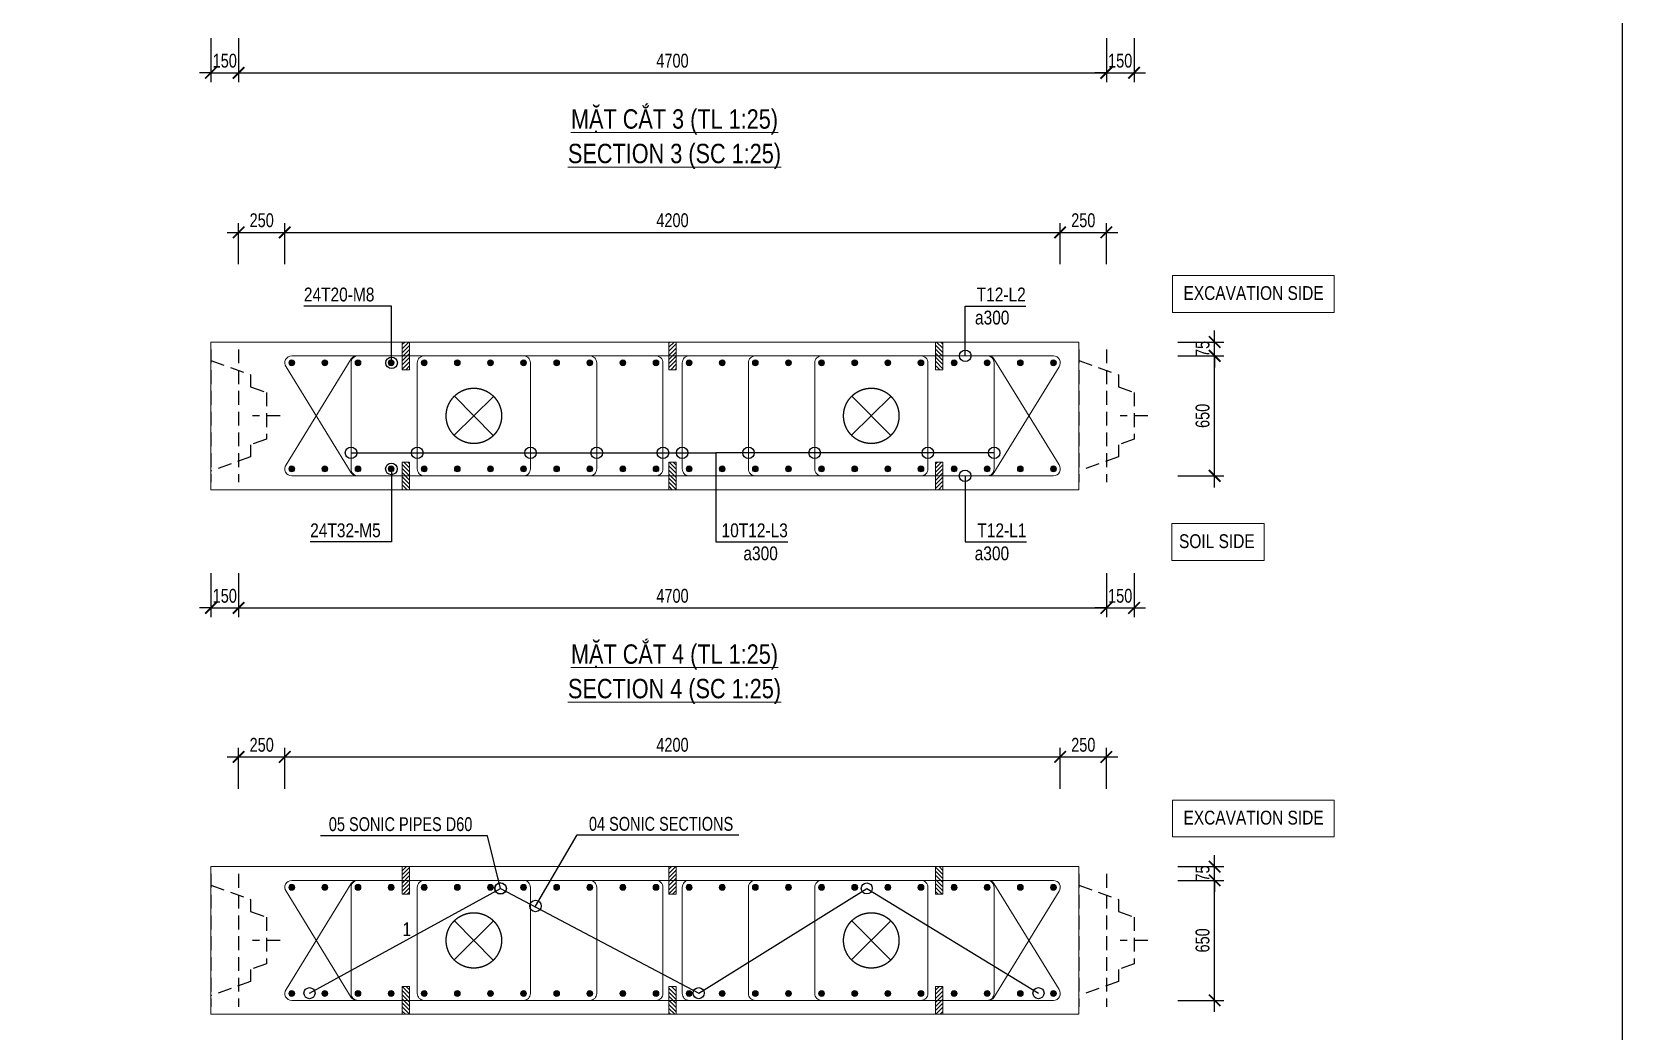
# Model space of a CAD drawing. Header units: millimetres. Extents: x 2746337 to 7547699, y -363432 to 15720.
# Drawn here: x 3010353 to 3044810, y -245023 to -223367 of the extents above; entities that cross this region are included whole.
import ezdxf
from ezdxf.enums import TextEntityAlignment as Align

# ---------------------------------------------------------------- set-up
doc = ezdxf.new("R2010")
doc.units = ezdxf.units.MM
doc.header["$LTSCALE"] = 1200
doc.header["$PDMODE"] = 3
doc.linetypes.add('CENTER', pattern=[2, 1.25, -0.25, 0.25, -0.25])
doc.linetypes.add('HIDDEN', pattern=[0.375, 0.25, -0.125])
for name, color, linetype, lineweight in [('5', 5, 'Continuous', 13), ('BOUND', 3, 'Continuous', 20), ('CWS', 8, 'HIDDEN', 9), ('ENOTE', 2, 'Continuous', 15), ('GRID', 74, 'CENTER', 15), ('K-THUOC', 1, 'Continuous', 18), ('LEADER', 8, 'Continuous', 9), ('MCT', 6, 'Continuous', 20), ('PIPE60', 1, 'Continuous', 25), ('TEXTEN', 3, 'Continuous', 13), ('TEXTMA', 2, 'Continuous', 13), ('TEXTVN', 2, 'Continuous', 20), ('TIE', 4, 'Continuous', 13)]:
    doc.layers.add(name, color=color, linetype=linetype, lineweight=lineweight)
for name, color, linetype in [('CDC.04.HIDDEN', 8, 'HIDDEN'), ('MCSA', 5, 'HIDDEN'), ('MIE', 5, 'HIDDEN')]:
    doc.layers.add(name, color=color, linetype=linetype)
doc.styles.add('DB_Arial', font='arial.ttf', dxfattribs={"width": 0.8})
doc.styles.add('SMTEXT', font='arial.ttf', dxfattribs={"width": 0.75})
doc.dimstyles.new('BSV25', dxfattribs={"dimtxt": 300, "dimasz": 250, "dimexe": 200, "dimexo": 0, "dimgap": 108, "dimtad": 1, "dimdec": 0, "dimlfac": 0.25, "dimdsep": 46, "dimtxsty": 'SMTEXT', "dimblk": 'ARCHTICK', "dimcen": 100, "dimdle": 250, "dimclrd": 256, "dimclre": 256, "dimclrt": 2, "dimadec": 0, "dimazin": 0, "dimtfac": 1, "dimtdec": 0, "dimtix": 1, "dimtmove": 2, "dimatfit": 3, "dimfxl": 800, "dimfxlon": 1, "dimtolj": 1, "dimtzin": 0, "dimarcsym": 0})

# ---------------------------------------------------------------- blocks, each defined once
blk = doc.blocks.new('_ArchTick')
at = {"color": 0, "linetype": 'ByBlock', "const_width": 0.15}
blk.add_lwpolyline([(-0.5, -0.5), (0.5, 0.5)], dxfattribs=at)
blk = doc.blocks.new('*D1643')
at = {"layer": 'Defpoints', "color": 0, "transparency": 16777216}
for p in [(3014234, -223506), (3014834, -223506), (3014834, -224256)]:
    blk.add_point(p, dxfattribs=at)
at = {"layer": 'K-THUOC', "lineweight": -2, "transparency": 16777216}
for p, q in [((3014234, -223506), (3014234, -224456)), ((3014834, -223506), (3014834, -224456)), ((3014234, -224256), (3013984, -224256)), ((3014234, -224256), (3014834, -224256)), ((3014834, -224256), (3015084, -224256))]:
    blk.add_line(p, q, dxfattribs=at)
at = {"layer": 'K-THUOC', "lineweight": -2, "transparency": 16777216, "xscale": 250, "yscale": 250, "zscale": 250}
blk.add_blockref('_ArchTick', (3014234, -224256), dxfattribs=at)
at = {"layer": 'K-THUOC', "lineweight": -2, "transparency": 16777216, "xscale": 250, "yscale": 250, "zscale": 250, "rotation": 180}
blk.add_blockref('_ArchTick', (3014834, -224256), dxfattribs=at)
at = {"layer": 'K-THUOC', "color": 2, "transparency": 16777216, "insert": (3014534, -223994), "char_height": 300, "attachment_point": 5, "style": 'SMTEXT'}
blk.add_mtext('\\A1;150', dxfattribs=at)
blk = doc.blocks.new('*D1644')
at = {"layer": 'Defpoints', "color": 0, "transparency": 16777216}
for p in [(3033634, -223506), (3034234, -223506), (3034234, -224256)]:
    blk.add_point(p, dxfattribs=at)
at = {"layer": 'K-THUOC', "lineweight": -2, "transparency": 16777216}
for p, q in [((3033634, -223506), (3033634, -224456)), ((3034234, -223506), (3034234, -224456)), ((3033634, -224256), (3033384, -224256)), ((3033634, -224256), (3034234, -224256)), ((3034234, -224256), (3034484, -224256))]:
    blk.add_line(p, q, dxfattribs=at)
at = {"layer": 'K-THUOC', "lineweight": -2, "transparency": 16777216, "xscale": 250, "yscale": 250, "zscale": 250}
blk.add_blockref('_ArchTick', (3033634, -224256), dxfattribs=at)
at = {"layer": 'K-THUOC', "lineweight": -2, "transparency": 16777216, "xscale": 250, "yscale": 250, "zscale": 250, "rotation": 180}
blk.add_blockref('_ArchTick', (3034234, -224256), dxfattribs=at)
at = {"layer": 'K-THUOC', "color": 2, "transparency": 16777216, "insert": (3033934, -223994), "char_height": 300, "attachment_point": 5, "style": 'SMTEXT'}
blk.add_mtext('\\A1;150', dxfattribs=at)
blk = doc.blocks.new('*D1647')
at = {"layer": 'Defpoints', "color": 0, "transparency": 16777216}
for p in [(3014834, -223506), (3033634, -223506), (3033634, -224256)]:
    blk.add_point(p, dxfattribs=at)
at = {"layer": 'K-THUOC', "lineweight": -2, "transparency": 16777216}
for p, q in [((3014834, -223506), (3014834, -224456)), ((3033634, -223506), (3033634, -224456)), ((3014584, -224256), (3033884, -224256))]:
    blk.add_line(p, q, dxfattribs=at)
at = {"layer": 'K-THUOC', "lineweight": -2, "transparency": 16777216, "xscale": 250, "yscale": 250, "zscale": 250, "rotation": 180}
blk.add_blockref('_ArchTick', (3014834, -224256), dxfattribs=at)
at = {"layer": 'K-THUOC', "lineweight": -2, "transparency": 16777216, "xscale": 250, "yscale": 250, "zscale": 250}
blk.add_blockref('_ArchTick', (3033634, -224256), dxfattribs=at)
at = {"layer": 'K-THUOC', "color": 2, "transparency": 16777216, "insert": (3024234, -223994), "char_height": 300, "attachment_point": 5, "style": 'SMTEXT'}
blk.add_mtext('\\A1;4700', dxfattribs=at)
blk = doc.blocks.new('cws800')
at = {"layer": 'CDC.04.HIDDEN'}
for p, q in [((-600, 1440), (-600, -1440)), ((0, 1440), (0, -1440))]:
    blk.add_line(p, q, dxfattribs=at)
for points in [[(0, 1200), (-860, 888), (-860, 627), (-1200, 507), (-1200, -507), (-860, -627), (-860, -888), (0, -1200)], [(-1500, 0), (-900, 0)]]:
    blk.add_lwpolyline(points, dxfattribs=at)
blk = doc.blocks.new('*D1650')
at = {"layer": 'Defpoints', "color": 0, "transparency": 16777216}
for p in [(3034872, -230389), (3035980, -230389), (3034872, -232989)]:
    blk.add_point(p, dxfattribs=at)
at = {"layer": 'K-THUOC', "lineweight": -2, "transparency": 16777216}
for p, q in [((3035980, -233239), (3035980, -230139)), ((3035180, -230389), (3036180, -230389)), ((3035180, -232989), (3036180, -232989))]:
    blk.add_line(p, q, dxfattribs=at)
at = {"layer": 'K-THUOC', "lineweight": -2, "transparency": 16777216, "xscale": 250, "yscale": 250, "zscale": 250}
for p, rotation in [((3035980, -230389), 90), ((3035980, -232989), 270)]:
    blk.add_blockref('_ArchTick', p, dxfattribs=dict(at, rotation=rotation))
at = {"layer": 'K-THUOC', "color": 2, "transparency": 16777216, "insert": (3035719, -231689), "char_height": 300, "attachment_point": 5, "rotation": 90, "style": 'SMTEXT'}
blk.add_mtext('\\A1;650', dxfattribs=at)
blk = doc.blocks.new('*D1651')
at = {"layer": 'Defpoints', "color": 0, "transparency": 16777216}
for p in [(3034872, -230089), (3035980, -230089), (3034872, -230389)]:
    blk.add_point(p, dxfattribs=at)
at = {"layer": 'K-THUOC', "lineweight": -2, "transparency": 16777216}
for p, q in [((3035180, -230089), (3036180, -230089)), ((3035980, -230089), (3035980, -229839)), ((3035980, -230389), (3035980, -230089)), ((3035180, -230389), (3036180, -230389)), ((3035980, -230389), (3035980, -230639))]:
    blk.add_line(p, q, dxfattribs=at)
at = {"layer": 'K-THUOC', "lineweight": -2, "transparency": 16777216, "xscale": 250, "yscale": 250, "zscale": 250}
for p, rotation in [((3035980, -230089), 270), ((3035980, -230389), 90)]:
    blk.add_blockref('_ArchTick', p, dxfattribs=dict(at, rotation=rotation))
at = {"layer": 'K-THUOC', "color": 2, "transparency": 16777216, "insert": (3035719, -230239), "char_height": 300, "attachment_point": 5, "rotation": 90, "style": 'SMTEXT'}
blk.add_mtext('\\A1;75', dxfattribs=at)
blk = doc.blocks.new('*D1652')
at = {"layer": 'Defpoints', "color": 0, "transparency": 16777216}
for p in [(3014234, -235101), (3014834, -235101), (3014834, -235851)]:
    blk.add_point(p, dxfattribs=at)
at = {"layer": 'K-THUOC', "lineweight": -2, "transparency": 16777216}
for p, q in [((3014234, -235101), (3014234, -236051)), ((3014834, -235101), (3014834, -236051)), ((3014234, -235851), (3013984, -235851)), ((3014234, -235851), (3014834, -235851)), ((3014834, -235851), (3015084, -235851))]:
    blk.add_line(p, q, dxfattribs=at)
at = {"layer": 'K-THUOC', "lineweight": -2, "transparency": 16777216, "xscale": 250, "yscale": 250, "zscale": 250}
blk.add_blockref('_ArchTick', (3014234, -235851), dxfattribs=at)
at = {"layer": 'K-THUOC', "lineweight": -2, "transparency": 16777216, "xscale": 250, "yscale": 250, "zscale": 250, "rotation": 180}
blk.add_blockref('_ArchTick', (3014834, -235851), dxfattribs=at)
at = {"layer": 'K-THUOC', "color": 2, "transparency": 16777216, "insert": (3014534, -235590), "char_height": 300, "attachment_point": 5, "style": 'SMTEXT'}
blk.add_mtext('\\A1;150', dxfattribs=at)
blk = doc.blocks.new('*D1653')
at = {"layer": 'Defpoints', "color": 0, "transparency": 16777216}
for p in [(3033634, -235101), (3034234, -235101), (3034234, -235851)]:
    blk.add_point(p, dxfattribs=at)
at = {"layer": 'K-THUOC', "lineweight": -2, "transparency": 16777216}
for p, q in [((3033634, -235101), (3033634, -236051)), ((3034234, -235101), (3034234, -236051)), ((3033634, -235851), (3033384, -235851)), ((3033634, -235851), (3034234, -235851)), ((3034234, -235851), (3034484, -235851))]:
    blk.add_line(p, q, dxfattribs=at)
at = {"layer": 'K-THUOC', "lineweight": -2, "transparency": 16777216, "xscale": 250, "yscale": 250, "zscale": 250}
blk.add_blockref('_ArchTick', (3033634, -235851), dxfattribs=at)
at = {"layer": 'K-THUOC', "lineweight": -2, "transparency": 16777216, "xscale": 250, "yscale": 250, "zscale": 250, "rotation": 180}
blk.add_blockref('_ArchTick', (3034234, -235851), dxfattribs=at)
at = {"layer": 'K-THUOC', "color": 2, "transparency": 16777216, "insert": (3033934, -235590), "char_height": 300, "attachment_point": 5, "style": 'SMTEXT'}
blk.add_mtext('\\A1;150', dxfattribs=at)
blk = doc.blocks.new('*D1654')
at = {"layer": 'Defpoints', "color": 0, "transparency": 16777216}
for p in [(3015834, -227713), (3014834, -228404), (3015834, -228404)]:
    blk.add_point(p, dxfattribs=at)
at = {"layer": 'K-THUOC', "lineweight": -2, "transparency": 16777216}
for p, q in [((3014584, -227713), (3016084, -227713)), ((3014834, -228404), (3014834, -227513)), ((3015834, -228404), (3015834, -227513))]:
    blk.add_line(p, q, dxfattribs=at)
at = {"layer": 'K-THUOC', "lineweight": -2, "transparency": 16777216, "xscale": 250, "yscale": 250, "zscale": 250, "rotation": 180}
blk.add_blockref('_ArchTick', (3014834, -227713), dxfattribs=at)
at = {"layer": 'K-THUOC', "lineweight": -2, "transparency": 16777216, "xscale": 250, "yscale": 250, "zscale": 250}
blk.add_blockref('_ArchTick', (3015834, -227713), dxfattribs=at)
at = {"layer": 'K-THUOC', "color": 2, "transparency": 16777216, "insert": (3015334, -227452), "char_height": 300, "attachment_point": 5, "style": 'SMTEXT'}
blk.add_mtext('\\A1;250', dxfattribs=at)
blk = doc.blocks.new('*D1655')
at = {"layer": 'Defpoints', "color": 0, "transparency": 16777216}
for p in [(3032633, -227713), (3015834, -228404), (3032633, -228404)]:
    blk.add_point(p, dxfattribs=at)
at = {"layer": 'K-THUOC', "lineweight": -2, "transparency": 16777216}
for p, q in [((3015584, -227713), (3032883, -227713)), ((3015834, -228404), (3015834, -227513)), ((3032633, -228404), (3032633, -227513))]:
    blk.add_line(p, q, dxfattribs=at)
at = {"layer": 'K-THUOC', "lineweight": -2, "transparency": 16777216, "xscale": 250, "yscale": 250, "zscale": 250, "rotation": 180}
blk.add_blockref('_ArchTick', (3015834, -227713), dxfattribs=at)
at = {"layer": 'K-THUOC', "lineweight": -2, "transparency": 16777216, "xscale": 250, "yscale": 250, "zscale": 250}
blk.add_blockref('_ArchTick', (3032633, -227713), dxfattribs=at)
at = {"layer": 'K-THUOC', "color": 2, "transparency": 16777216, "insert": (3024234, -227452), "char_height": 300, "attachment_point": 5, "style": 'SMTEXT'}
blk.add_mtext('\\A1;4200', dxfattribs=at)
blk = doc.blocks.new('*D1656')
at = {"layer": 'Defpoints', "color": 0, "transparency": 16777216}
for p in [(3014834, -235101), (3033634, -235101), (3033634, -235851)]:
    blk.add_point(p, dxfattribs=at)
at = {"layer": 'K-THUOC', "lineweight": -2, "transparency": 16777216}
for p, q in [((3014834, -235101), (3014834, -236051)), ((3033634, -235101), (3033634, -236051)), ((3014584, -235851), (3033884, -235851))]:
    blk.add_line(p, q, dxfattribs=at)
at = {"layer": 'K-THUOC', "lineweight": -2, "transparency": 16777216, "xscale": 250, "yscale": 250, "zscale": 250, "rotation": 180}
blk.add_blockref('_ArchTick', (3014834, -235851), dxfattribs=at)
at = {"layer": 'K-THUOC', "lineweight": -2, "transparency": 16777216, "xscale": 250, "yscale": 250, "zscale": 250}
blk.add_blockref('_ArchTick', (3033634, -235851), dxfattribs=at)
at = {"layer": 'K-THUOC', "color": 2, "transparency": 16777216, "insert": (3024234, -235590), "char_height": 300, "attachment_point": 5, "style": 'SMTEXT'}
blk.add_mtext('\\A1;4700', dxfattribs=at)
blk = doc.blocks.new('*D1657')
at = {"layer": 'Defpoints', "color": 0, "transparency": 16777216}
for p in [(3033634, -227713), (3032633, -228404), (3033634, -228404)]:
    blk.add_point(p, dxfattribs=at)
at = {"layer": 'K-THUOC', "lineweight": -2, "transparency": 16777216}
for p, q in [((3032383, -227713), (3033884, -227713)), ((3032633, -228404), (3032633, -227513)), ((3033634, -228404), (3033634, -227513))]:
    blk.add_line(p, q, dxfattribs=at)
at = {"layer": 'K-THUOC', "lineweight": -2, "transparency": 16777216, "xscale": 250, "yscale": 250, "zscale": 250, "rotation": 180}
blk.add_blockref('_ArchTick', (3032633, -227713), dxfattribs=at)
at = {"layer": 'K-THUOC', "lineweight": -2, "transparency": 16777216, "xscale": 250, "yscale": 250, "zscale": 250}
blk.add_blockref('_ArchTick', (3033634, -227713), dxfattribs=at)
at = {"layer": 'K-THUOC', "color": 2, "transparency": 16777216, "insert": (3033134, -227452), "char_height": 300, "attachment_point": 5, "style": 'SMTEXT'}
blk.add_mtext('\\A1;250', dxfattribs=at)
blk = doc.blocks.new('mct1')
at = {"lineweight": 9}
h = blk.add_hatch(color=256, dxfattribs=at)
h.dxf.hatch_style = 1
h.paths.add_polyline_path([(-16, 0, 1), (16, 0, 1)])
blk.add_circle((0, 0), 16, dxfattribs=at)
blk = doc.blocks.new('tremie')
at = {"layer": 'MIE', "color": 74, "ltscale": 1000}
for p, q in [((424, -424), (-424, 424)), ((424, 424), (-424, -424))]:
    blk.add_line(p, q, dxfattribs=at)
at = {"layer": 'MIE', "ltscale": 500}
blk.add_circle((0, 0), 600, dxfattribs=at)
blk = doc.blocks.new('*D1658')
at = {"layer": 'Defpoints', "color": 0, "transparency": 16777216}
for p in [(3034872, -241756), (3035980, -241756), (3034872, -244356)]:
    blk.add_point(p, dxfattribs=at)
at = {"layer": 'K-THUOC', "lineweight": -2, "transparency": 16777216}
for p, q in [((3035980, -244606), (3035980, -241506)), ((3035180, -241756), (3036180, -241756)), ((3035180, -244356), (3036180, -244356))]:
    blk.add_line(p, q, dxfattribs=at)
at = {"layer": 'K-THUOC', "lineweight": -2, "transparency": 16777216, "xscale": 250, "yscale": 250, "zscale": 250}
for p, rotation in [((3035980, -241756), 90), ((3035980, -244356), 270)]:
    blk.add_blockref('_ArchTick', p, dxfattribs=dict(at, rotation=rotation))
at = {"layer": 'K-THUOC', "color": 2, "transparency": 16777216, "insert": (3035719, -243056), "char_height": 300, "attachment_point": 5, "rotation": 90, "style": 'SMTEXT'}
blk.add_mtext('\\A1;650', dxfattribs=at)
blk = doc.blocks.new('*D1659')
at = {"layer": 'Defpoints', "color": 0, "transparency": 16777216}
for p in [(3034872, -241456), (3035980, -241456), (3034872, -241756)]:
    blk.add_point(p, dxfattribs=at)
at = {"layer": 'K-THUOC', "lineweight": -2, "transparency": 16777216}
for p, q in [((3035180, -241456), (3036180, -241456)), ((3035980, -241456), (3035980, -241206)), ((3035980, -241756), (3035980, -241456)), ((3035180, -241756), (3036180, -241756)), ((3035980, -241756), (3035980, -242006))]:
    blk.add_line(p, q, dxfattribs=at)
at = {"layer": 'K-THUOC', "lineweight": -2, "transparency": 16777216, "xscale": 250, "yscale": 250, "zscale": 250}
for p, rotation in [((3035980, -241456), 270), ((3035980, -241756), 90)]:
    blk.add_blockref('_ArchTick', p, dxfattribs=dict(at, rotation=rotation))
at = {"layer": 'K-THUOC', "color": 2, "transparency": 16777216, "insert": (3035719, -241606), "char_height": 300, "attachment_point": 5, "rotation": 90, "style": 'SMTEXT'}
blk.add_mtext('\\A1;75', dxfattribs=at)
blk = doc.blocks.new('*D1662')
at = {"layer": 'Defpoints', "color": 0, "transparency": 16777216}
for p in [(3015834, -239080), (3014834, -239771), (3015834, -239771)]:
    blk.add_point(p, dxfattribs=at)
at = {"layer": 'K-THUOC', "lineweight": -2, "transparency": 16777216}
for p, q in [((3014584, -239080), (3016084, -239080)), ((3014834, -239771), (3014834, -238880)), ((3015834, -239771), (3015834, -238880))]:
    blk.add_line(p, q, dxfattribs=at)
at = {"layer": 'K-THUOC', "lineweight": -2, "transparency": 16777216, "xscale": 250, "yscale": 250, "zscale": 250, "rotation": 180}
blk.add_blockref('_ArchTick', (3014834, -239080), dxfattribs=at)
at = {"layer": 'K-THUOC', "lineweight": -2, "transparency": 16777216, "xscale": 250, "yscale": 250, "zscale": 250}
blk.add_blockref('_ArchTick', (3015834, -239080), dxfattribs=at)
at = {"layer": 'K-THUOC', "color": 2, "transparency": 16777216, "insert": (3015334, -238819), "char_height": 300, "attachment_point": 5, "style": 'SMTEXT'}
blk.add_mtext('\\A1;250', dxfattribs=at)
blk = doc.blocks.new('*D1663')
at = {"layer": 'Defpoints', "color": 0, "transparency": 16777216}
for p in [(3032633, -239080), (3015834, -239771), (3032633, -239771)]:
    blk.add_point(p, dxfattribs=at)
at = {"layer": 'K-THUOC', "lineweight": -2, "transparency": 16777216}
for p, q in [((3015584, -239080), (3032883, -239080)), ((3015834, -239771), (3015834, -238880)), ((3032633, -239771), (3032633, -238880))]:
    blk.add_line(p, q, dxfattribs=at)
at = {"layer": 'K-THUOC', "lineweight": -2, "transparency": 16777216, "xscale": 250, "yscale": 250, "zscale": 250, "rotation": 180}
blk.add_blockref('_ArchTick', (3015834, -239080), dxfattribs=at)
at = {"layer": 'K-THUOC', "lineweight": -2, "transparency": 16777216, "xscale": 250, "yscale": 250, "zscale": 250}
blk.add_blockref('_ArchTick', (3032633, -239080), dxfattribs=at)
at = {"layer": 'K-THUOC', "color": 2, "transparency": 16777216, "insert": (3024234, -238819), "char_height": 300, "attachment_point": 5, "style": 'SMTEXT'}
blk.add_mtext('\\A1;4200', dxfattribs=at)
blk = doc.blocks.new('*D1665')
at = {"layer": 'Defpoints', "color": 0, "transparency": 16777216}
for p in [(3033634, -239080), (3032633, -239771), (3033634, -239771)]:
    blk.add_point(p, dxfattribs=at)
at = {"layer": 'K-THUOC', "lineweight": -2, "transparency": 16777216}
for p, q in [((3032383, -239080), (3033884, -239080)), ((3032633, -239771), (3032633, -238880)), ((3033634, -239771), (3033634, -238880))]:
    blk.add_line(p, q, dxfattribs=at)
at = {"layer": 'K-THUOC', "lineweight": -2, "transparency": 16777216, "xscale": 250, "yscale": 250, "zscale": 250, "rotation": 180}
blk.add_blockref('_ArchTick', (3032633, -239080), dxfattribs=at)
at = {"layer": 'K-THUOC', "lineweight": -2, "transparency": 16777216, "xscale": 250, "yscale": 250, "zscale": 250}
blk.add_blockref('_ArchTick', (3033634, -239080), dxfattribs=at)
at = {"layer": 'K-THUOC', "color": 2, "transparency": 16777216, "insert": (3033134, -238819), "char_height": 300, "attachment_point": 5, "style": 'SMTEXT'}
blk.add_mtext('\\A1;250', dxfattribs=at)
blk = doc.blocks.new('sp')
at = {"layer": '5', "lineweight": 20}
h = blk.add_hatch(dxfattribs=at)
h.set_pattern_fill('ANSI31', color=256, scale=500)
h.set_pattern_definition([(45, (0, 0), (-44.194, 44.194), [])])
h.paths.add_polyline_path([(80, 300), (-80, 300), (-80, -300), (80, -300)])
blk.add_lwpolyline([(-80, -300), (80, -300), (80, 300), (-80, 300)], close=True, dxfattribs=at)

msp = doc.modelspace()

# ---------------------------------------------------------------- linework, layer by layer
msp.add_lwpolyline([(2951292.7, -185266.4), (3044810, -185266.4), (3044810, -262418.8), (2951292.7, -262418.8)], close=True)
at = {"layer": 'BOUND'}
for points in [[(3014234.4, -233289.2), (3033034.4, -233289.2), (3033034.4, -230089.2), (3014234.4, -230089.2)], [(3014234.4, -244656.4), (3033034.4, -244656.4), (3033034.4, -241456.4), (3014234.4, -241456.4)]]:
    msp.add_lwpolyline(points, close=True, dxfattribs=at)
at = {"layer": 'ENOTE'}
for points in [[(3035066.5, -228646.7), (3038566.5, -228646.7), (3038566.5, -229446.7), (3035066.5, -229446.7)], [(3035055.8, -234023.3), (3037055.8, -234023.3), (3037055.8, -234823.3), (3035055.8, -234823.3)], [(3035066.5, -240013.9), (3038566.5, -240013.9), (3038566.5, -240813.9), (3035066.5, -240813.9)]]:
    msp.add_lwpolyline(points, close=True, dxfattribs=at)
at = {"layer": 'MCSA', "color": 5, "ltscale": 1000}
for points in [[(3016369.6, -244198.6), (3020509.1, -241930.1), (3024801.9, -244198.6)], [(3024801.9, -244198.6), (3028443.3, -241930.1), (3032163.4, -244198.6)]]:
    msp.add_lwpolyline(points, dxfattribs=at)
at = {"layer": 'PIPE60'}
for centre in [(3020509.1, -241930.1), (3028443.3, -241930.1), (3016369.6, -244198.6), (3024801.9, -244198.6), (3032163.4, -244198.6)]:
    msp.add_circle(centre, 120, dxfattribs=at)
at = {"layer": 'TIE', "lineweight": 20}
for points in [[(3017396.2, -230389.2, 0.244599), (3017273.4, -230453.1), (3015861.6, -232753.1, 0.6069433), (3015984.4, -232989.2), (3032487, -232989.2, 0.6069433), (3032609.8, -232753.1), (3031198, -230453.1, 0.244599), (3031075.2, -230389.2), (3027896.7, -230389.2)], [(3027896.7, -232989.2), (3031075.2, -232989.2, 0.244599), (3031198, -232925.3), (3032609.8, -230625.3, 0.6069433), (3032487, -230389.2), (3015984.4, -230389.2, 0.6069433), (3015861.6, -230625.3), (3017273.4, -232925.3, 0.244599), (3017396.2, -232989.2)], [(3017396.2, -241756.4, 0.244599), (3017273.4, -241820.4), (3015861.6, -244120.4, 0.6069433), (3015984.4, -244356.4), (3032487, -244356.4, 0.6069433), (3032609.8, -244120.4), (3031198, -241820.4, 0.244599), (3031075.2, -241756.4), (3027896.7, -241756.4)], [(3027896.7, -244356.4), (3031075.2, -244356.4, 0.244599), (3031198, -244292.5), (3032609.8, -241992.5, 0.6069433), (3032487, -241756.4), (3015984.4, -241756.4, 0.6069433), (3015861.6, -241992.5), (3017273.4, -244292.5, 0.244599), (3017396.2, -244356.4)]]:
    msp.add_lwpolyline(points, format="xyb", dxfattribs=at)
at = {"layer": 'TIE'}
for points in [[(3017869.4, -232989.2), (3017419.4, -232989.2, -0.4142136), (3017269.4, -232839.2), (3017269.4, -230539.2, -0.4142136), (3017419.4, -230389.2), (3017869.4, -230389.2)], [(3019304.4, -232989.2), (3018854.4, -232989.2, -0.4142136), (3018704.4, -232839.2), (3018704.4, -230539.2, -0.4142136), (3018854.4, -230389.2), (3019304.4, -230389.2)], [(3020556.9, -232989.2), (3021006.9, -232989.2, 0.4142136), (3021156.9, -232839.2), (3021156.9, -230539.2, 0.4142136), (3021006.9, -230389.2), (3020556.9, -230389.2)], [(3021991.9, -232989.2), (3022441.9, -232989.2, 0.4142136), (3022591.9, -232839.2), (3022591.9, -230539.2, 0.4142136), (3022441.9, -230389.2), (3021991.9, -230389.2)], [(3023426.9, -232989.2), (3023876.9, -232989.2, 0.4142136), (3024026.9, -232839.2), (3024026.9, -230539.2, 0.4142136), (3023876.9, -230389.2), (3023426.9, -230389.2)], [(3025044.4, -232989.2), (3024594.4, -232989.2, -0.4142136), (3024444.4, -232839.2), (3024444.4, -230539.2, -0.4142136), (3024594.4, -230389.2), (3025044.4, -230389.2)], [(3026479.4, -232989.2), (3026029.4, -232989.2, -0.4142136), (3025879.4, -232839.2), (3025879.4, -230539.2, -0.4142136), (3026029.4, -230389.2), (3026479.4, -230389.2)], [(3027914.5, -232989.2), (3027464.5, -232989.2, -0.4142136), (3027314.5, -232839.2), (3027314.5, -230539.2, -0.4142136), (3027464.5, -230389.2), (3027914.5, -230389.2)], [(3029167, -232989.2), (3029617, -232989.2, 0.4142136), (3029767, -232839.2), (3029767, -230539.2, 0.4142136), (3029617, -230389.2), (3029167, -230389.2)], [(3030602, -232989.2), (3031052, -232989.2, 0.4142136), (3031202, -232839.2), (3031202, -230539.2, 0.4142136), (3031052, -230389.2), (3030602, -230389.2)], [(3017869.4, -244356.4), (3017419.4, -244356.4, -0.4142136), (3017269.4, -244206.4), (3017269.4, -241906.4, -0.4142136), (3017419.4, -241756.4), (3017869.4, -241756.4)], [(3019304.4, -244356.4), (3018854.4, -244356.4, -0.4142136), (3018704.4, -244206.4), (3018704.4, -241906.4, -0.4142136), (3018854.4, -241756.4), (3019304.4, -241756.4)], [(3020556.9, -244356.4), (3021006.9, -244356.4, 0.4142136), (3021156.9, -244206.4), (3021156.9, -241906.4, 0.4142136), (3021006.9, -241756.4), (3020556.9, -241756.4)], [(3021991.9, -244356.4), (3022441.9, -244356.4, 0.4142136), (3022591.9, -244206.4), (3022591.9, -241906.4, 0.4142136), (3022441.9, -241756.4), (3021991.9, -241756.4)], [(3023426.9, -244356.4), (3023876.9, -244356.4, 0.4142136), (3024026.9, -244206.4), (3024026.9, -241906.4, 0.4142136), (3023876.9, -241756.4), (3023426.9, -241756.4)], [(3025044.4, -244356.4), (3024594.4, -244356.4, -0.4142136), (3024444.4, -244206.4), (3024444.4, -241906.4, -0.4142136), (3024594.4, -241756.4), (3025044.4, -241756.4)], [(3026479.4, -244356.4), (3026029.4, -244356.4, -0.4142136), (3025879.4, -244206.4), (3025879.4, -241906.4, -0.4142136), (3026029.4, -241756.4), (3026479.4, -241756.4)], [(3027914.5, -244356.4), (3027464.5, -244356.4, -0.4142136), (3027314.5, -244206.4), (3027314.5, -241906.4, -0.4142136), (3027464.5, -241756.4), (3027914.5, -241756.4)], [(3029167, -244356.4), (3029617, -244356.4, 0.4142136), (3029767, -244206.4), (3029767, -241906.4, 0.4142136), (3029617, -241756.4), (3029167, -241756.4)], [(3030602, -244356.4), (3031052, -244356.4, 0.4142136), (3031202, -244206.4), (3031202, -241906.4, 0.4142136), (3031052, -241756.4), (3030602, -241756.4)]]:
    msp.add_lwpolyline(points, format="xyb", dxfattribs=at)

# ---------------------------------------------------------------- block references
at = {"layer": 'CWS', "xscale": -1}
for p in [(3014234.4, -231689.2), (3033034.4, -231689.2), (3014234.4, -243056.4), (3033034.4, -243056.4)]:
    msp.add_blockref('cws800', p, dxfattribs=at)
at = {"layer": 'ENOTE'}
for p in [(3018459, -230389.2), (3024235.7, -230389.2), (3018459, -241756.4), (3024235.7, -241756.4)]:
    msp.add_blockref('sp', p, dxfattribs=at)
at = {"layer": 'ENOTE', "xscale": -1}
for p in [(3030012.4, -230389.2), (3030012.4, -241756.4)]:
    msp.add_blockref('sp', p, dxfattribs=at)
at = {"layer": 'ENOTE', "xscale": -1, "rotation": 180}
for p in [(3018459, -232989.2), (3024235.7, -232989.2), (3018459, -244356.4), (3024235.7, -244356.4)]:
    msp.add_blockref('sp', p, dxfattribs=at)
at = {"layer": 'ENOTE', "rotation": 180}
for p in [(3030012.4, -232989.2), (3030012.4, -244356.4)]:
    msp.add_blockref('sp', p, dxfattribs=at)
at = {"layer": 'GRID', "rotation": 269.672406155841}
for p in [(3019930.7, -231689.2), (3028540.7, -231689.2), (3019930.7, -243056.4), (3028540.7, -243056.4)]:
    msp.add_blockref('tremie', p, dxfattribs=at)
at = {"layer": 'MCT', "xscale": -4, "yscale": 4, "zscale": 4, "rotation": 180}
for p in [(3015984.4, -230539.2), (3016701.9, -230539.2), (3017419.4, -230539.2), (3018136.9, -230539.2), (3018854.4, -230539.2), (3019571.9, -230539.2), (3020289.4, -230539.2), (3021006.9, -230539.2), (3021724.4, -230539.2), (3022441.9, -230539.2), (3023159.4, -230539.2), (3023876.9, -230539.2), (3024594.4, -230539.2), (3025311.9, -230539.2), (3026029.4, -230539.2), (3026746.9, -230539.2), (3027464.5, -230539.2), (3028182, -230539.2), (3028899.5, -230539.2), (3029617, -230539.2), (3030334.5, -230539.2), (3031052, -230539.2), (3031769.5, -230539.2), (3032487, -230539.2), (3015984.4, -241906.4), (3016701.9, -241906.4), (3017419.4, -241906.4), (3018136.9, -241906.4), (3018854.4, -241906.4), (3019571.9, -241906.4), (3020289.4, -241906.4), (3021006.9, -241906.4), (3021724.4, -241906.4), (3022441.9, -241906.4), (3023159.4, -241906.4), (3023876.9, -241906.4), (3024594.4, -241906.4), (3025311.9, -241906.4), (3026029.4, -241906.4), (3026746.9, -241906.4), (3027464.5, -241906.4), (3028182, -241906.4), (3028899.5, -241906.4), (3029617, -241906.4), (3030334.5, -241906.4), (3031052, -241906.4), (3031769.5, -241906.4), (3032487, -241906.4)]:
    msp.add_blockref('mct1', p, dxfattribs=at)
at = {"layer": 'MCT', "xscale": 4, "yscale": 4, "zscale": 4}
for p in [(3015984.4, -232839.2), (3016701.9, -232839.2), (3017419.4, -232839.2), (3018136.9, -232839.2), (3018854.4, -232839.2), (3019571.9, -232839.2), (3020289.4, -232839.2), (3021006.9, -232839.2), (3021724.4, -232839.2), (3022441.9, -232839.2), (3023159.4, -232839.2), (3023876.9, -232839.2), (3024594.4, -232839.2), (3025311.9, -232839.2), (3026029.4, -232839.2), (3026746.9, -232839.2), (3027464.5, -232839.2), (3028182, -232839.2), (3028899.5, -232839.2), (3029617, -232839.2), (3030334.5, -232839.2), (3031052, -232839.2), (3031769.5, -232839.2), (3032487, -232839.2), (3015984.4, -244206.4), (3016701.9, -244206.4), (3017419.4, -244206.4), (3018136.9, -244206.4), (3018854.4, -244206.4), (3019571.9, -244206.4), (3020289.4, -244206.4), (3021006.9, -244206.4), (3021724.4, -244206.4), (3022441.9, -244206.4), (3023159.4, -244206.4), (3023876.9, -244206.4), (3024594.4, -244206.4), (3025311.9, -244206.4), (3026029.4, -244206.4), (3026746.9, -244206.4), (3027464.5, -244206.4), (3028182, -244206.4), (3028899.5, -244206.4), (3029617, -244206.4), (3030334.5, -244206.4), (3031052, -244206.4), (3031769.5, -244206.4), (3032487, -244206.4)]:
    msp.add_blockref('mct1', p, dxfattribs=at)

# ---------------------------------------------------------------- texts
at = {"layer": 'TEXTEN', "style": 'DB_Arial', "width": 0.8}
for s, p in [('T12-L2', (3031887.6, -229209.2)), ('10T12-L3', (3026732.9, -234319.2)), ('T12-L1', (3031902, -234319.2)), ('a300', (3026516.3, -234819.2))]:
    msp.add_text(s, height=300, dxfattribs=at).set_placement(p, align=Align.RIGHT)
for p in [(3030788.2, -229709.2), (3030782, -234819.2)]:
    msp.add_text('a300', height=300, dxfattribs=at).set_placement(p)
at = {"layer": 'TEXTMA', "style": 'DB_Arial', "width": 0.8}
for s, p in [('24T20-M8', (3016248, -229209.2)), ('24T32-M5', (3016384.6, -234319.2))]:
    msp.add_text(s, height=300, dxfattribs=at).set_placement(p)
at = {"layer": 'TEXTVN', "style": 'DB_Arial', "width": 0.8}
for s, p in [('%%UMẶT CẮT 3 (TL 1:25)', (3024277.5, -225255.7)), ('%%USECTION 3 (SC 1:25)', (3024277.5, -226055.7)), ('%%UMẶT CẮT 4 (TL 1:25)', (3024277.5, -236851.1)), ('%%USECTION 4 (SC 1:25)', (3024277.5, -237651.1))]:
    msp.add_text(s, height=420, rotation=360, dxfattribs=at).set_placement(p, align=Align.MIDDLE)
for p in [(3035305.6, -229178.3), (3035305.6, -240545.6)]:
    msp.add_text('EXCAVATION SIDE', height=300, dxfattribs=at).set_placement(p)
msp.add_text('SOIL SIDE', height=300, dxfattribs=at).set_placement((3036848, -234554.9), align=Align.RIGHT)
at = {"layer": 'TEXTVN', "lineweight": 20, "style": 'SMTEXT', "width": 0.75}
for s, p in [('05 SONIC PIPES D60', (3019897.7, -240687)), ('04 SONIC SECTIONS', (3025549.7, -240680.2))]:
    msp.add_text(s, height=300, dxfattribs=at).set_placement(p, align=Align.RIGHT)
at = {"layer": 'TEXTVN', "style": 'DB_Arial', "width": 0.8}
msp.add_text('1', height=300, rotation=360, dxfattribs=at).set_placement((3018479.5, -242963.2), align=Align.CENTER)

# ---------------------------------------------------------------- dimensions: what is measured, and where the dimension line sits
at = {"layer": 'K-THUOC'}
for base, p1, p2, picture, middle in [((3014834.4, -224255.7), (3014234.4, -223505.7), (3014834.4, -223505.7), '*D1643', (3014534.4, -223994.5)), ((3033634.4, -224255.7), (3014834.4, -223505.7), (3033634.4, -223505.7), '*D1647', (3024234.4, -223994.5)), ((3034234.4, -224255.7), (3033634.4, -223505.7), (3034234.4, -223505.7), '*D1644', (3033934.4, -223994.5)), ((3015834.4, -227713.1), (3014834.4, -228404.1), (3015834.4, -228404.1), '*D1654', (3015334.4, -227451.9)), ((3032633, -227713.1), (3015834.4, -228404.1), (3032633, -228404.1), '*D1655', (3024233.7, -227451.9)), ((3033634.4, -227713.1), (3032633, -228404.1), (3033634.4, -228404.1), '*D1657', (3033133.7, -227451.9)), ((3014834.4, -235851.1), (3014234.4, -235101.1), (3014834.4, -235101.1), '*D1652', (3014534.4, -235589.9)), ((3033634.4, -235851.1), (3014834.4, -235101.1), (3033634.4, -235101.1), '*D1656', (3024234.4, -235589.9)), ((3034234.4, -235851.1), (3033634.4, -235101.1), (3034234.4, -235101.1), '*D1653', (3033934.4, -235589.9)), ((3015834.4, -239080.3), (3014834.4, -239771.4), (3015834.4, -239771.4), '*D1662', (3015334.4, -238819.1)), ((3032633, -239080.3), (3015834.4, -239771.4), (3032633, -239771.4), '*D1663', (3024233.7, -238819.1)), ((3033634.4, -239080.3), (3032633, -239771.4), (3033634.4, -239771.4), '*D1665', (3033133.7, -238819.1))]:
    dim = msp.add_linear_dim(base=base, p1=p1, p2=p2, dimstyle='BSV25', dxfattribs=at)
    dim.commit()
    dim.dimension.update_dxf_attribs({"geometry": picture, "text_midpoint": middle})
for base, p1, p2, picture, middle in [((3035979.7, -230089.2), (3034871.7, -230389.2), (3034871.7, -230089.2), '*D1651', (3035719.2, -230239.2)), ((3035979.7, -230389.2), (3034871.7, -232989.2), (3034871.7, -230389.2), '*D1650', (3035718.5, -231689.2)), ((3035979.7, -241456.4), (3034871.7, -241756.4), (3034871.7, -241456.4), '*D1659', (3035719.2, -241606.4)), ((3035979.7, -241756.4), (3034871.7, -244356.4), (3034871.7, -241756.4), '*D1658', (3035718.5, -243056.4))]:
    dim = msp.add_linear_dim(base=base, p1=p1, p2=p2, angle=90, dimstyle='BSV25', dxfattribs=at)
    dim.commit()
    dim.dimension.update_dxf_attribs({"geometry": picture, "text_midpoint": middle})

# ---------------------------------------------------------------- leaders
at = {"layer": 'LEADER'}
for points in [[(3018148, -230539.2), (3018148, -229309.2), (3016248, -229309.2)], [(3030578.2, -230389.2), (3030578.2, -229309.2), (3031887.6, -229309.2)], [(3017269.4, -232489.2), (3025171.7, -232489.2), (3025171.7, -234419.2), (3026733.3, -234419.2)], [(3018704.4, -232489.2), (3025171.7, -232489.2), (3025171.7, -234419.2)], [(3021156.9, -232489.2), (3025171.7, -232489.2), (3025171.7, -234419.2)], [(3022591.9, -232489.2), (3025171.7, -232489.2), (3025171.7, -234419.2), (3026733.3, -234419.2)], [(3024026.9, -232489.2), (3025171.7, -232489.2), (3025171.7, -234419.2), (3026733.3, -234419.2)], [(3024444.4, -232489.2), (3025171.7, -232489.2), (3025171.7, -234419.2)], [(3024444.4, -232489.2), (3025171.7, -232489.2), (3025171.7, -234419.2)], [(3025879.4, -232489.2), (3025171.7, -232489.2), (3025171.7, -234419.2), (3026733.3, -234419.2)], [(3027314.5, -232489.2), (3025171.7, -232489.2), (3025171.7, -234419.2), (3026733.3, -234419.2)], [(3031202, -232489.2), (3025171.7, -232489.2), (3025171.7, -234419.2), (3026733.3, -234419.2)], [(3029767, -232489.2), (3025171.7, -232489.2), (3025171.7, -234419.2)], [(3018144, -232839.2), (3018144, -234419.2), (3016384.6, -234419.2)], [(3030572, -232989.2), (3030572, -234419.2), (3031902, -234419.2)], [(3020509.1, -241930.1), (3020229.6, -240787), (3016611.4, -240787)], [(3021266, -242310.5), (3022167.7, -240767.8), (3025668.8, -240767.8)]]:
    msp.add_leader(points, dimstyle='BSV25', override={"dimldrblk": 'Origin'}, dxfattribs=at)

doc.saveas('drawing.dxf')
